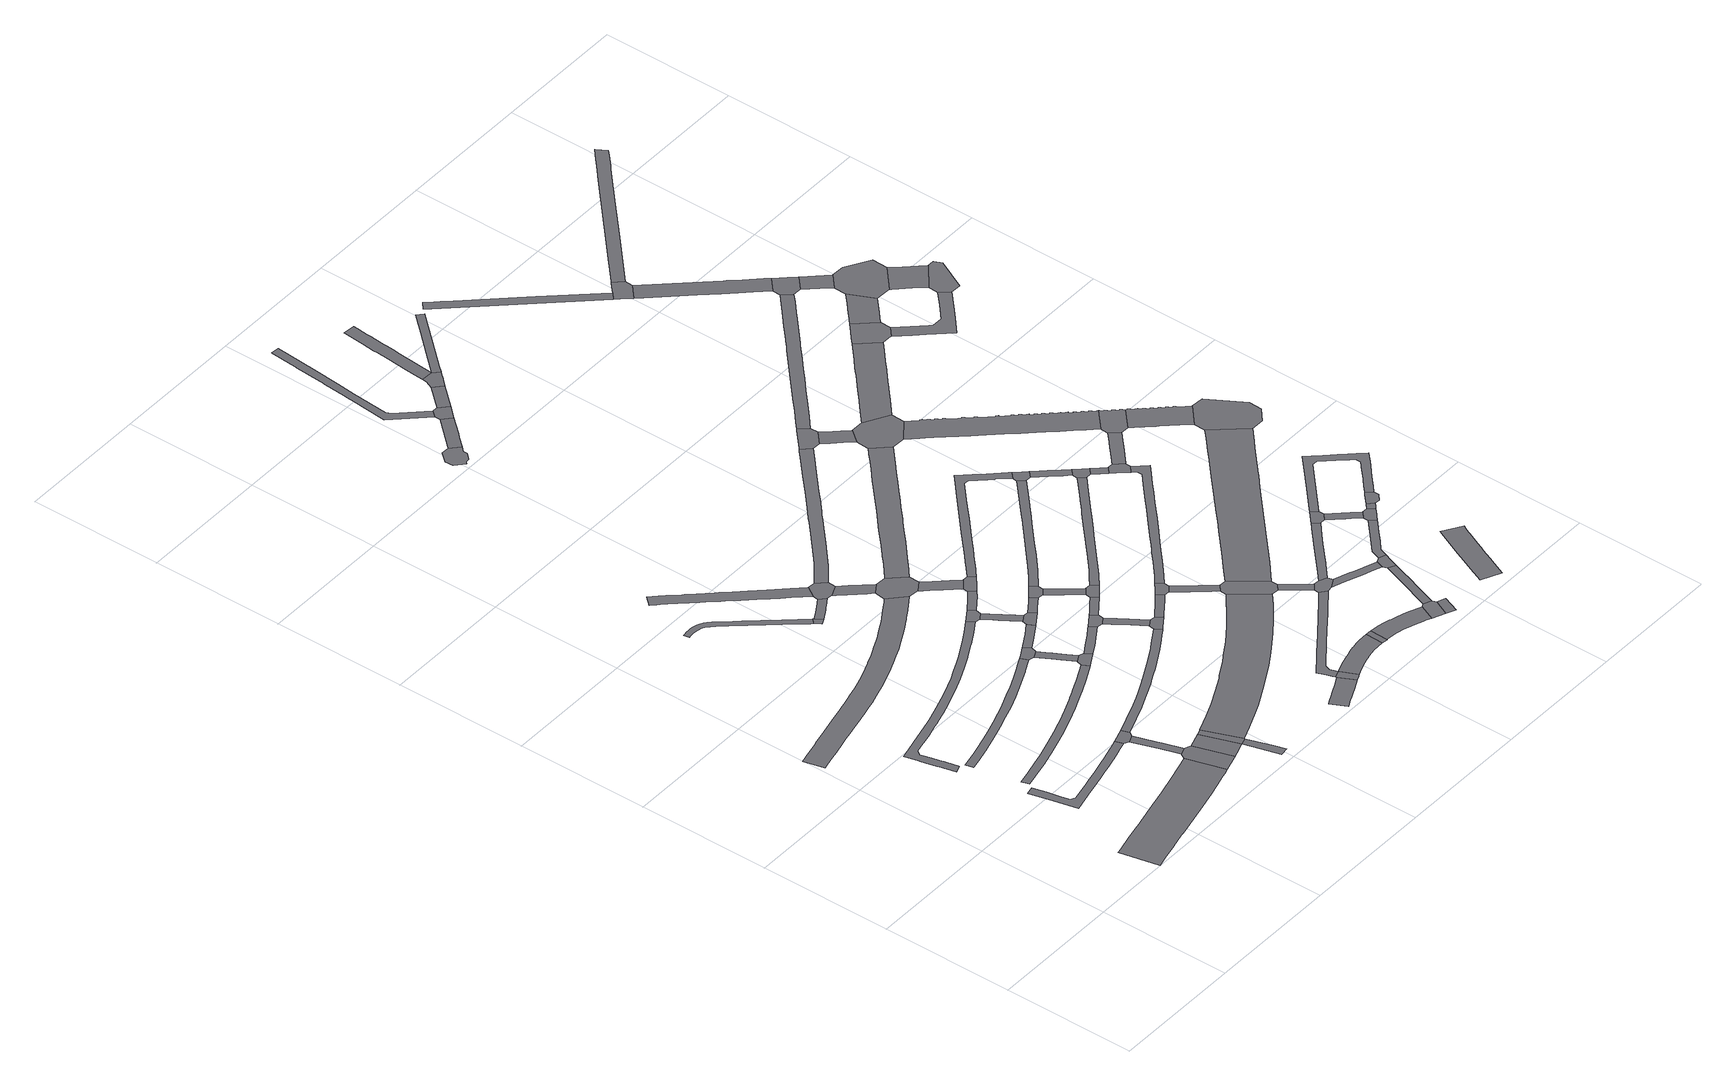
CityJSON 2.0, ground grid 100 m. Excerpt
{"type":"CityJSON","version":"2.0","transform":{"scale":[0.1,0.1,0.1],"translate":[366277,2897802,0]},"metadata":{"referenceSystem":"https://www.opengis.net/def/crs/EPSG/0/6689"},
"CityObjects":{
"road1":{"type":"Road","attributes":{"function":"3","RoadStructureAttribute.sectionType":"1"},"geometry":[{"type":"MultiSurface","lod":"1","boundaries":[[[0,1,2,3,4,5,6,7,8,9,10,11,12,13,14,15,16,17,18,19,20,21,22,23]]]}]},
"road2":{"type":"Road","attributes":{"function":"9020","RoadStructureAttribute.sectionType":"1"},"geometry":[{"type":"MultiSurface","lod":"1","boundaries":[[[24,25,26,27,28,29,30,31,32,33,34,35,36,37,38,39,40,41,42,43,44,45,46,47,48,49,50,51,52]]]}]},
"road3":{"type":"Road","attributes":{"function":"9020","RoadStructureAttribute.sectionType":"1"},"geometry":[{"type":"MultiSurface","lod":"1","boundaries":[[[53,54,55,56,57,58,59,60,61,62,63,64,65,66,67,68,69,70,71,72,73,74,75,76,77,78,79,80,81,82,83,84,85,86,87,88,89,90,91,92,93,94,95,96,97,98,99,100,101,102,103,104,105,106,107,108,109,110,111,112,113,114,115,116,117,118]]]}]},
"road4":{"type":"Road","attributes":{"function":"9020","RoadStructureAttribute.sectionType":"1"},"geometry":[{"type":"MultiSurface","lod":"1","boundaries":[[[119,120,121,122,123,124,125,126,127,128,129,130,131,132,133,134,135,136,137,138,139,140,141,142,143,144,145,146,147,148,149,150,151,152,153,154]]]}]},
"road5":{"type":"Road","attributes":{"function":"9020","RoadStructureAttribute.sectionType":"1"},"geometry":[{"type":"MultiSurface","lod":"1","boundaries":[[[155,156,157,158,159,160,161,162,163,164,165,166,167,168,169,170,171,172,173,174,175,176,177,178,179,180,181,182,183,184,185,186,187,188,189,190,191,192]]]}]},
"road6":{"type":"Road","attributes":{"function":"9020","RoadStructureAttribute.sectionType":"1"},"geometry":[{"type":"MultiSurface","lod":"1","boundaries":[[[193,194,195,196,197,198,199,200,201,202,203,204,205,206,207,208,209,210,211,212,213,214,215,216,217,218,219,220,221,222,223,224,225,226,227,228,229,230,231,232,233,234,235,236,237,238,239,240,241,242,243,244,245,246,247,248,249,250,251]]]}]},
"road7":{"type":"Road","attributes":{"function":"9020","RoadStructureAttribute.sectionType":"9"},"geometry":[{"type":"MultiSurface","lod":"1","boundaries":[[[252,253,254,255,39,38,256]]]}]},
"road8":{"type":"Road","attributes":{"function":"9020","RoadStructureAttribute.sectionType":"1"},"geometry":[{"type":"MultiSurface","lod":"1","boundaries":[[[257,258,259,260,261,262,263,264,252,256]]]}]},
"road9":{"type":"Road","attributes":{"function":"9020","RoadStructureAttribute.sectionType":"9"},"geometry":[{"type":"MultiSurface","lod":"1","boundaries":[[[265,260,259,266,0,23,267,268,269]]]}]},
"road10":{"type":"Road","attributes":{"function":"3","RoadStructureAttribute.sectionType":"1"},"geometry":[{"type":"MultiSurface","lod":"1","boundaries":[[[270,271,272,273,274,265,269]]]}]},
"road11":{"type":"Road","attributes":{"function":"9020","RoadStructureAttribute.sectionType":"1"},"geometry":[{"type":"MultiSurface","lod":"1","boundaries":[[[275,276,277,278,279,280,281,282,283,284,285,286,287,288,289,290,291,292,293,294,295,296,297,298,299,300,301,302,303,304,305,306,307,308,309,310,311,312,313,314,315,316,317,318,319]]]}]},
"road12":{"type":"Road","attributes":{"function":"9020","RoadStructureAttribute.sectionType":"9"},"geometry":[{"type":"MultiSurface","lod":"1","boundaries":[[[320,274,273,321,322,323]]]}]},
"road13":{"type":"Road","attributes":{"function":"9020","RoadStructureAttribute.sectionType":"1"},"geometry":[{"type":"MultiSurface","lod":"1","boundaries":[[[324,325,326,327,328,329,321,273]]]}]},
"road14":{"type":"Road","attributes":{"function":"9020","RoadStructureAttribute.sectionType":"9"},"geometry":[{"type":"MultiSurface","lod":"1","boundaries":[[[330,331,332,333,319,318]]]}]},
"road15":{"type":"Road","attributes":{"function":"9020","RoadStructureAttribute.sectionType":"1"},"geometry":[{"type":"MultiSurface","lod":"1","boundaries":[[[334,335,336,337,338,339,340,341,342,343,344,345,346,347,348,349,350,351,352,353,354,355,356,357,358,359,360,361,362,363,364,365,366]]]}]},
"road16":{"type":"Road","attributes":{"function":"9020","RoadStructureAttribute.sectionType":"1"},"geometry":[{"type":"MultiSurface","lod":"1","boundaries":[[[367,368,369,332,331,370,371,372,373]]]}]},
"road17":{"type":"Road","attributes":{"function":"9020","RoadStructureAttribute.sectionType":"9"},"geometry":[{"type":"MultiSurface","lod":"1","boundaries":[[[134,374,375,376,377,378,135]]]}]},
"road18":{"type":"Road","attributes":{"function":"9020","RoadStructureAttribute.sectionType":"1"},"geometry":[{"type":"MultiSurface","lod":"1","boundaries":[[[253,379,380,381,382,383,384,385,386,387,388,389,390,391,392,393,394,395,396,397,398,399,400,401,402,403,404,405,406,407,408,409,410,254]]]}]},
"road19":{"type":"Road","attributes":{"function":"9020","RoadStructureAttribute.sectionType":"1"},"geometry":[{"type":"MultiSurface","lod":"1","boundaries":[[[411,412,413,414,375,374,415,416,417,418,419,420]]]}]},
"road20":{"type":"Road","attributes":{"function":"9020","RoadStructureAttribute.sectionType":"9"},"geometry":[{"type":"MultiSurface","lod":"1","boundaries":[[[421,422,420,419,192,191,423,424]]]}]},
"road21":{"type":"Road","attributes":{"function":"9020","RoadStructureAttribute.sectionType":"9"},"geometry":[{"type":"MultiSurface","lod":"1","boundaries":[[[366,365,425,367,373,426,427,428,429]]]}]},
"road22":{"type":"Road","attributes":{"function":"9020","RoadStructureAttribute.sectionType":"1"},"geometry":[{"type":"MultiSurface","lod":"1","boundaries":[[[430,431,432,377,376,433,434,435,436]]]}]},
"road23":{"type":"Road","attributes":{"function":"9020","RoadStructureAttribute.sectionType":"1"},"geometry":[{"type":"MultiSurface","lod":"1","boundaries":[[[426,437,438,439,440,441,442,443,444,445,446,447,427]]]}]},
"road24":{"type":"Road","attributes":{"function":"9020","RoadStructureAttribute.sectionType":"9"},"geometry":[{"type":"MultiSurface","lod":"1","boundaries":[[[448,449,450,223,222,451]]]}]},
"road25":{"type":"Road","attributes":{"function":"9020","RoadStructureAttribute.sectionType":"1"},"geometry":[{"type":"MultiSurface","lod":"1","boundaries":[[[452,453,454,455,456,457,458,459,421,424]]]}]},
"road26":{"type":"Road","attributes":{"function":"9020","RoadStructureAttribute.sectionType":"1"},"geometry":[{"type":"MultiSurface","lod":"1","boundaries":[[[460,461,462,463,464,465,466,467,468,469,448,451]]]}]},
"road27":{"type":"Road","attributes":{"function":"9020","RoadStructureAttribute.sectionType":"9"},"geometry":[{"type":"MultiSurface","lod":"1","boundaries":[[[470,444,443,118,117,471,472,473,474]]]}]},
"road28":{"type":"Road","attributes":{"function":"9020","RoadStructureAttribute.sectionType":"9"},"geometry":[{"type":"MultiSurface","lod":"1","boundaries":[[[435,475,476,477,465,464,436]]]}]},
"road29":{"type":"Road","attributes":{"function":"9020","RoadStructureAttribute.sectionType":"1"},"geometry":[{"type":"MultiSurface","lod":"1","boundaries":[[[478,479,450,449,480,481,482]]]}]},
"road30":{"type":"Road","attributes":{"function":"3","RoadStructureAttribute.sectionType":"1"},"geometry":[{"type":"MultiSurface","lod":"1","boundaries":[[[483,484,485,486,487,488,489,490,491,492,493,494]]]}]},
"road31":{"type":"Road","attributes":{"function":"3","RoadStructureAttribute.sectionType":"1"},"geometry":[{"type":"MultiSurface","lod":"1","boundaries":[[[495,496,497,498,499,500,501,502,503,504,505,506,507,323,322,508,509,510,511,512,513,514,515,516,517,518,519,520]]]}]},
"road32":{"type":"Road","attributes":{"function":"9020","RoadStructureAttribute.sectionType":"1"},"geometry":[{"type":"MultiSurface","lod":"1","boundaries":[[[521,522,523,524,525,472,471,526,527,528,529,530,531]]]}]},
"road33":{"type":"Road","attributes":{"function":"9020","RoadStructureAttribute.sectionType":"9"},"geometry":[{"type":"MultiSurface","lod":"1","boundaries":[[[532,533,534,535,536,537,538,539,455,454]]]}]},
"road34":{"type":"Road","attributes":{"function":"9020","RoadStructureAttribute.sectionType":"1"},"geometry":[{"type":"MultiSurface","lod":"1","boundaries":[[[540,477,476,541,542,543]]]}]},
"road35":{"type":"Road","attributes":{"function":"9020","RoadStructureAttribute.sectionType":"9"},"geometry":[{"type":"MultiSurface","lod":"1","boundaries":[[[544,545,546,547,548,549,550,551,552,553,554]]]}]},
"road36":{"type":"Road","attributes":{"function":"9020","RoadStructureAttribute.sectionType":"9"},"geometry":[{"type":"MultiSurface","lod":"1","boundaries":[[[478,482,555,556,557,558,531,530]]]}]},
"road37":{"type":"Road","attributes":{"function":"9020","RoadStructureAttribute.sectionType":"1"},"geometry":[{"type":"MultiSurface","lod":"1","boundaries":[[[559,560,561,562,563,564,533,532,565,566,567]]]}]},
"road38":{"type":"Road","attributes":{"function":"9020","RoadStructureAttribute.sectionType":"9"},"geometry":[{"type":"MultiSurface","lod":"1","boundaries":[[[568,489,488,569,570,571,572]]]}]},
"road39":{"type":"Road","attributes":{"function":"9020","RoadStructureAttribute.sectionType":"9"},"geometry":[{"type":"MultiSurface","lod":"1","boundaries":[[[542,573,574,575,576,577,543]]]}]},
"road40":{"type":"Road","attributes":{"function":"9020","RoadStructureAttribute.sectionType":"9"},"geometry":[{"type":"MultiSurface","lod":"1","boundaries":[[[578,579,580,581,559,567,396,395]]]}]},
"road41":{"type":"Road","attributes":{"function":"9020","RoadStructureAttribute.sectionType":"1"},"geometry":[{"type":"MultiSurface","lod":"1","boundaries":[[[582,583,536,535,584,585]]]}]},
"road42":{"type":"Road","attributes":{"function":"9020","RoadStructureAttribute.sectionType":"1"},"geometry":[{"type":"MultiSurface","lod":"1","boundaries":[[[586,587,588,589,574,573,590,591]]]}]},
"road43":{"type":"Road","attributes":{"function":"9020","RoadStructureAttribute.sectionType":"1"},"geometry":[{"type":"MultiSurface","lod":"1","boundaries":[[[592,593,551,550,594,595,596]]]}]},
"road44":{"type":"Road","attributes":{"function":"9020","RoadStructureAttribute.sectionType":"9"},"geometry":[{"type":"MultiSurface","lod":"1","boundaries":[[[597,585,584,598,599,586,591]]]}]},
"road45":{"type":"Road","attributes":{"function":"3","RoadStructureAttribute.sectionType":"1"},"geometry":[{"type":"MultiSurface","lod":"1","boundaries":[[[571,570,600,601,602,603,604,605,606,607,608,609,610,611,612,613,614,615,616,617,618,619,620,621]]]}]},
"road46":{"type":"Road","attributes":{"function":"9020","RoadStructureAttribute.sectionType":"1"},"geometry":[{"type":"MultiSurface","lod":"1","boundaries":[[[622,580,579,623,624,625,626]]]}]},
"road47":{"type":"Road","attributes":{"function":"9020","RoadStructureAttribute.sectionType":"1"},"geometry":[{"type":"MultiSurface","lod":"1","boundaries":[[[428,627,628,629,630,631,632,633,634,635,636,637,638,639,640,641,642,643,644,645,646,647,648,649,650,651,652,653,654,655,656,657,429]]]}]},
"road48":{"type":"Road","attributes":{"function":"9020","RoadStructureAttribute.sectionType":"1"},"geometry":[{"type":"MultiSurface","lod":"1","boundaries":[[[658,659,660,661,662,663,664,665,666,667,668,669,572,571,670,671,672,673,674,675,676,677,678,679,680,681,682,683,684]]]}]},
"road49":{"type":"Road","attributes":{"function":"9020","RoadStructureAttribute.sectionType":"9"},"geometry":[{"type":"MultiSurface","lod":"1","boundaries":[[[592,596,685,686,687,688,689]]]}]},
"road50":{"type":"Road","attributes":{"function":"9020","RoadStructureAttribute.sectionType":"1"},"geometry":[{"type":"MultiSurface","lod":"1","boundaries":[[[688,690,691,692,693,694,695,696,697,698,699,700,701,702,703,704,705,706,707,708,709,710,711,689]]]}]},
"road51":{"type":"Road","attributes":{"function":"9020","RoadStructureAttribute.sectionType":"9"},"geometry":[{"type":"MultiSurface","lod":"1","boundaries":[[[625,712,713,714,715,716,626]]]}]},
"road52":{"type":"Road","attributes":{"function":"9020","RoadStructureAttribute.sectionType":"9"},"geometry":[{"type":"MultiSurface","lod":"1","boundaries":[[[609,717,718,719,610]]]}]},
"road53":{"type":"Road","attributes":{"function":"9020","RoadStructureAttribute.sectionType":"1"},"geometry":[{"type":"MultiSurface","lod":"1","boundaries":[[[473,720,721,722,723,724,725,726,727,728,729,730,731,732,733,734,735,736,737,738,739,740,741,742,743,744,745,746,747,748,749,750,751,752,753,474]]]}]},
"road54":{"type":"Road","attributes":{"function":"9020","RoadStructureAttribute.sectionType":"1"},"geometry":[{"type":"MultiSurface","lod":"1","boundaries":[[[754,755,756,757,713,712,758,759,760,761,762]]]}]},
"road55":{"type":"Road","attributes":{"function":"9020","RoadStructureAttribute.sectionType":"1"},"geometry":[{"type":"MultiSurface","lod":"1","boundaries":[[[763,764,686,685]]]}]},
"road56":{"type":"Road","attributes":{"function":"9020","RoadStructureAttribute.sectionType":"1"},"geometry":[{"type":"MultiSurface","lod":"1","boundaries":[[[765,766,767,768,769,770,771,772,773,774,775,576,575,776,777,778,779,780,781,782,783,784,785,786,787,788]]]}]},
"road57":{"type":"Road","attributes":{"function":"9020","RoadStructureAttribute.sectionType":"9"},"geometry":[{"type":"MultiSurface","lod":"1","boundaries":[[[519,789,790,791,792,762,761,520]]]}]},
"road58":{"type":"Road","attributes":{"function":"9020","RoadStructureAttribute.sectionType":"1"},"geometry":[{"type":"MultiSurface","lod":"1","boundaries":[[[557,793,794,795,796,797,798,799,800,801,802,803,804,805,806,807,808,809,810,811,812,813,814,815,816,817,818,819,820,821,822,823,824,825,826,827,828,829,830,831,558]]]}]},
"road59":{"type":"Road","attributes":{"function":"3","RoadStructureAttribute.sectionType":"1"},"geometry":[{"type":"MultiSurface","lod":"1","boundaries":[[[832,833,834,835,836,837,838,839,719,718,840,841,842,843,844,845,846,847,848,849,850,851]]]}]},
"road60":{"type":"Road","attributes":{"function":"9020","RoadStructureAttribute.sectionType":"9"},"geometry":[{"type":"MultiSurface","lod":"1","boundaries":[[[852,853,764,763,854,855,856,857,858]]]}]},
"road61":{"type":"Road","attributes":{"function":"9020","RoadStructureAttribute.sectionType":"1"},"geometry":[{"type":"MultiSurface","lod":"1","boundaries":[[[859,860,790,789]]]}]},
"road62":{"type":"Road","attributes":{"function":"9020","RoadStructureAttribute.sectionType":"1"},"geometry":[{"type":"MultiSurface","lod":"1","boundaries":[[[861,862,863,864,865,866,867,868,869,870,871,872,873,874,875,599,598,876,877,878,879,880,881,882,883,884,885,886,887]]]}]},
"road63":{"type":"Road","attributes":{"function":"9020","RoadStructureAttribute.sectionType":"1"},"geometry":[{"type":"MultiSurface","lod":"1","boundaries":[[[888,889,890,891,892,893,894,895,896,852,858,897,898,899,900,901,902,903,904,905]]]}]},
"road64":{"type":"Road","attributes":{"function":"9020","RoadStructureAttribute.sectionType":"9"},"geometry":[{"type":"MultiSurface","lod":"1","boundaries":[[[906,907,860,859,684,683,908,909]]]}]},
"road65":{"type":"Road","attributes":{"function":"9020","RoadStructureAttribute.sectionType":"9"},"geometry":[{"type":"MultiSurface","lod":"1","boundaries":[[[910,911,912,851,850,913]]]}]},
"road66":{"type":"Road","attributes":{"function":"3","RoadStructureAttribute.sectionType":"1"},"geometry":[{"type":"MultiSurface","lod":"1","boundaries":[[[914,915,910,913]]]}]},
"road67":{"type":"Road","attributes":{"function":"9020","RoadStructureAttribute.sectionType":"9"},"geometry":[{"type":"MultiSurface","lod":"1","boundaries":[[[916,917,918,919,920,921,922,643,642,923,924]]]}]},
"road68":{"type":"Road","attributes":{"function":"9020","RoadStructureAttribute.sectionType":"1"},"geometry":[{"type":"MultiSurface","lod":"1","boundaries":[[[857,925,926,927,928,929,930,931,932,933,934,935,858]]]}]},
"road69":{"type":"Road","attributes":{"function":"9020","RoadStructureAttribute.sectionType":"1"},"geometry":[{"type":"MultiSurface","lod":"1","boundaries":[[[908,936,937,938,939,940,941,942,943,944,945,946,909]]]}]},
"road70":{"type":"Road","attributes":{"function":"9020","RoadStructureAttribute.sectionType":"1"},"geometry":[{"type":"MultiSurface","lod":"1","boundaries":[[[947,948,949,950,951,952,953,954,955,956,957,958,959,960,715,714,961,962,963,964,965,966,967,968,969,970,971,972,973]]]}]},
"road71":{"type":"Road","attributes":{"function":"9020","RoadStructureAttribute.sectionType":"1"},"geometry":[{"type":"MultiSurface","lod":"1","boundaries":[[[974,975,976,977,978,979,912,911,980,981,982,983,984,985]]]}]},
"road72":{"type":"Road","attributes":{"function":"9020","RoadStructureAttribute.sectionType":"1"},"geometry":[{"type":"MultiSurface","lod":"1","boundaries":[[[923,986,987,988,989,990,991,992,924]]]}]},
"road73":{"type":"Road","attributes":{"function":"9020","RoadStructureAttribute.sectionType":"1"},"geometry":[{"type":"MultiSurface","lod":"1","boundaries":[[[993,994,995,996,997,998,907,906,999,1000,1001,1002,1003,1004,1005,1006,1007]]]}]},
"road74":{"type":"Road","attributes":{"function":"9020","RoadStructureAttribute.sectionType":"9"},"geometry":[{"type":"MultiSurface","lod":"1","boundaries":[[[1008,1009,1010,813,812,765,788]]]}]},
"road75":{"type":"Road","attributes":{"function":"9020","RoadStructureAttribute.sectionType":"9"},"geometry":[{"type":"MultiSurface","lod":"1","boundaries":[[[1011,1012,1013,941,940,974,985]]]}]},
"road76":{"type":"Road","attributes":{"function":"9020","RoadStructureAttribute.sectionType":"9"},"geometry":[{"type":"MultiSurface","lod":"1","boundaries":[[[1014,990,989,737,736,1015,1016,1017]]]}]},
"road77":{"type":"Road","attributes":{"function":"9020","RoadStructureAttribute.sectionType":"1"},"geometry":[{"type":"MultiSurface","lod":"1","boundaries":[[[1008,1018,1019,1020,1021,1022,1023,1024,1009]]]}]},
"road78":{"type":"Road","attributes":{"function":"9020","RoadStructureAttribute.sectionType":"9"},"geometry":[{"type":"MultiSurface","lod":"1","boundaries":[[[1025,1026,1027,1028,1029,1021,1020,1030,861,887]]]}]},
"road79":{"type":"Road","attributes":{"function":"9020","RoadStructureAttribute.sectionType":"1"},"geometry":[{"type":"MultiSurface","lod":"1","boundaries":[[[1031,1032,1026,1025,1033,1034]]]}]},
"road80":{"type":"Road","attributes":{"function":"3","RoadStructureAttribute.sectionType":"1"},"geometry":[{"type":"MultiSurface","lod":"1","boundaries":[[[1035,1036,1037,1038,1039,1040,1041,1042,1043,1044,1045,1046,1047,1048,1049,1050,1051,1052,1053,1054,792,791]]]}]},
"road81":{"type":"Road","attributes":{"function":"9020","RoadStructureAttribute.sectionType":"1"},"geometry":[{"type":"MultiSurface","lod":"1","boundaries":[[[1055,1056,1057,1013,1012,1058,1059,1060,1061,1062]]]}]},
"road82":{"type":"Road","attributes":{"function":"9020","RoadStructureAttribute.sectionType":"9"},"geometry":[{"type":"MultiSurface","lod":"1","boundaries":[[[1063,1064,973,972,1065,1066,1067,1068,1031,1034]]]}]},
"road83":{"type":"Road","attributes":{"function":"9020","RoadStructureAttribute.sectionType":"9"},"geometry":[{"type":"MultiSurface","lod":"1","boundaries":[[[1069,1070,1071,1072,1073,993,1007]]]}]},
"road84":{"type":"Road","attributes":{"function":"3","RoadStructureAttribute.sectionType":"1"},"geometry":[{"type":"MultiSurface","lod":"1","boundaries":[[[1074,1075,1076,1077,1078,1079,1080,1081,1082,1083,1084,1085,1086,1087,1088,1089,1090]]]}]},
"road85":{"type":"Road","attributes":{"function":"9020","RoadStructureAttribute.sectionType":"1"},"geometry":[{"type":"MultiSurface","lod":"1","boundaries":[[[1091,1092,1070,1069,1093,1094,1095]]]}]},
"road86":{"type":"Road","attributes":{"function":"9020","RoadStructureAttribute.sectionType":"1"},"geometry":[{"type":"MultiSurface","lod":"1","boundaries":[[[1096,1097,1098,1099,1100,1101,1102,1103,1104,1105,1106,1107,1108,1109,1110,1111,1112,1113,1114,1115,1116,1117,1118,1119,1120,1121,1122,1123,1124,1125,1126,1127,1128,1129,1130,1131,1132,1133,1134,1135,1136,1137,1138,1139,1140,1141,1142,1143,1144,1145,1146,1147,1148,1149,1150,1151,1152,1153,1154,1155,1156,1157,1158,1159,1160,1161,1162,1163,1164,1165,1166,1167,1168,1169,1170,1171,1172,1173,1174,1175,1016,1015,1176,1177,1178,1179,1180,1181,1182,1183,1184,1185,1186,1187,1188,1189,1190,1191]]]}]},
"road87":{"type":"Road","attributes":{"function":"9020","RoadStructureAttribute.sectionType":"1"},"geometry":[{"type":"MultiSurface","lod":"1","boundaries":[[[1192,1193,1194,1195,1196,1197,1198,1199,1200]]]}]},
"road88":{"type":"Road","attributes":{"function":"9020","RoadStructureAttribute.sectionType":"9"},"geometry":[{"type":"MultiSurface","lod":"1","boundaries":[[[1055,1062,1201,1202,1203,1204,1091,1095]]]}]},
"road89":{"type":"Road","attributes":{"function":"9020","RoadStructureAttribute.sectionType":"1"},"geometry":[{"type":"MultiSurface","lod":"1","boundaries":[[[1205,1206,1207,1208,1068,1067,1209,1210,1211,1212]]]}]},
"road90":{"type":"Road","attributes":{"function":"9020","RoadStructureAttribute.sectionType":"1"},"geometry":[{"type":"MultiSurface","lod":"1","boundaries":[[[1213,1214,1215,1216,1217,1218,1219,1220,1221,1222,1223,1224,1225,1226,1227,1228,1229,1230,1231,1014,1017]]]}]},
"road91":{"type":"Road","attributes":{"function":"9020","RoadStructureAttribute.sectionType":"1"},"geometry":[{"type":"MultiSurface","lod":"1","boundaries":[[[1232,1233,1234,1204,1203]]]}]},
"road92":{"type":"Road","attributes":{"function":"9020","RoadStructureAttribute.sectionType":"1"},"geometry":[{"type":"MultiSurface","lod":"1","boundaries":[[[1235,1236,1237,1238,1239,1240,1241,1242,1243,1244,1245,1246,1247,1248,917,916,1249,1250,1251,1252,1253,1254,1255,1256,1257,1258,1259,1260,1261,1262]]]}]},
"road93":{"type":"Road","attributes":{"function":"9020","RoadStructureAttribute.sectionType":"9"},"geometry":[{"type":"MultiSurface","lod":"1","boundaries":[[[1263,1264,1265,1234,1233,1266,1267]]]}]},
"road94":{"type":"Road","attributes":{"function":"9020","RoadStructureAttribute.sectionType":"1"},"geometry":[{"type":"MultiSurface","lod":"1","boundaries":[[[1072,1268,1269,1270,1271,1272,1273,1274,1275,1276,1277,1278,1279,1280,1264,1263,1281,1282,1283,1284,1285,1286,1287,1288,1289,1290,1291,1292,1293,1294,1295,1296,1297,1298,1073]]]}]},
"road95":{"type":"Road","attributes":{"function":"9020","RoadStructureAttribute.sectionType":"9"},"geometry":[{"type":"MultiSurface","lod":"1","boundaries":[[[1211,1299,1300,1301,1302,1303,1304,1305,1306,1307,1308,1309,1310,1311,1312,1313,1314,1191,1190,1315,1212]]]}]},
"road96":{"type":"Road","attributes":{"function":"9020","RoadStructureAttribute.sectionType":"9"},"geometry":[{"type":"MultiSurface","lod":"1","boundaries":[[[1316,1317,1318,1319,1320,1192,1200,1321,1322]]]}]},
"road97":{"type":"Road","attributes":{"function":"9020","RoadStructureAttribute.sectionType":"1"},"geometry":[{"type":"MultiSurface","lod":"1","boundaries":[[[1323,1324,1325,1326,1327,1328,1329,1330,1331,1332,1333,1334,1335,1336,1337,1338,1339,1340,1341,1342,1343,1344,1345,1346,1347,1348,1349,1350,1351,1352,1300,1299,1353,1354,1355,1356,1357,1358,1359]]]}]},
"road98":{"type":"Road","attributes":{"function":"9020","RoadStructureAttribute.sectionType":"9"},"geometry":[{"type":"MultiSurface","lod":"1","boundaries":[[[1221,1360,1361,1362,1363,1364,1365,1366,1222]]]}]},
"road99":{"type":"Road","attributes":{"function":"9020","RoadStructureAttribute.sectionType":"1"},"geometry":[{"type":"MultiSurface","lod":"1","boundaries":[[[1367,1368,1369,1370,1371,1372,1373,1374,1375,1376,1377,1378,1379,1316,1322]]]}]},
"road100":{"type":"Road","attributes":{"function":"9020","RoadStructureAttribute.sectionType":"9"},"geometry":[{"type":"MultiSurface","lod":"1","boundaries":[[[1380,1359,1358,1044,1043,1381,1382,1383]]]}]},
"road101":{"type":"Road","attributes":{"function":"9020","RoadStructureAttribute.sectionType":"1"},"geometry":[{"type":"MultiSurface","lod":"1","boundaries":[[[1384,1385,1386,1387,1364,1363,1388,1389,1390,1391,1392]]]}]},
"road102":{"type":"Road","attributes":{"function":"9020","RoadStructureAttribute.sectionType":"9"},"geometry":[{"type":"MultiSurface","lod":"1","boundaries":[[[1261,1393,1394,1395,1375,1374,1262]]]}]},
"road103":{"type":"Road","attributes":{"function":"9020","RoadStructureAttribute.sectionType":"1"},"geometry":[{"type":"MultiSurface","lod":"1","boundaries":[[[1396,1397,1398,1399,1400,1362,1361,1401,1402,1403,1404,1405,1406,1407,1408,1409]]]}]},
"road104":{"type":"Road","attributes":{"function":"9020","RoadStructureAttribute.sectionType":"1"},"geometry":[{"type":"MultiSurface","lod":"1","boundaries":[[[1410,1411,1394,1393,1412,1413]]]}]},
"road105":{"type":"Road","attributes":{"function":"9020","RoadStructureAttribute.sectionType":"1"},"geometry":[{"type":"MultiSurface","lod":"1","boundaries":[[[1414,1415,1416,1417,1418,1419,1420,1421,1422,1423,1318,1317,1424,1425,1426,1427,1428,1429,1430,1431]]]}]},
"road106":{"type":"Road","attributes":{"function":"9020","RoadStructureAttribute.sectionType":"9"},"geometry":[{"type":"MultiSurface","lod":"1","boundaries":[[[1432,1433,1434,1410,1413,1392,1391,1435]]]}]},
"road107":{"type":"Road","attributes":{"function":"9020","RoadStructureAttribute.sectionType":"1"},"geometry":[{"type":"MultiSurface","lod":"1","boundaries":[[[1436,1437,1438,1439,1440,1441,1442,1432,1435]]]}]},
"road108":{"type":"Road","attributes":{"function":"9020","RoadStructureAttribute.sectionType":"9"},"geometry":[{"type":"MultiSurface","lod":"1","boundaries":[[[1443,1444,1440,1439,1445,1409,1408,1446]]]}]}
},
"vertices":[
[1551,548,0],[1354,493,0],[1189,451,0],[1048,416,0],[883,378,0],[866,374,0],[821,363,0],[706,337,0],[573,305,0],[537,297,0],[604,5,0],[682,23,0],[773,44,0],[814,53,0],[818,54,0],[947,85,0],[951,86,0],[1108,123,0],[1243,154,0],[1371,186,0],[1475,214,0],[1562,238,0],[1589,246,0],[1634,259,0],
[648,1126,0],[690,947,0],[730,774,0],[825,796,0],[842,800,0],[878,808,0],[964,829,0],[1061,852,0],[1124,867,0],[1177,880,0],[1240,896,0],[1261,901,0],[1346,925,0],[1364,931,0],[1427,950,0],[1408,1009,0],[1346,989,0],[1341,987,0],[1225,954,0],[1203,948,0],[1090,919,0],[990,896,0],[939,884,0],[826,858,0],[804,853,0],[769,873,0],[755,934,0],[731,1040,0],[707,1140,0],
[1595,3050,0],[1549,3020,0],[1491,2983,0],[1427,2944,0],[1363,2907,0],[1344,2896,0],[1302,2874,0],[1296,2870,0],[1255,2849,0],[1192,2819,0],[1149,2798,0],[1118,2784,0],[1047,2754,0],[1044,2752,0],[988,2730,0],[941,2712,0],[880,2692,0],[845,2680,0],[793,2664,0],[716,2642,0],[676,2631,0],[628,2619,0],[599,2613,0],[566,2605,0],[443,2576,0],[328,2549,0],[305,2544,0],[202,2519,0],[182,2515,0],[93,2494,0],[5,2473,0],[41,2318,0],[126,2338,0],[205,2356,0],[290,2376,0],[354,2392,0],[412,2404,0],[448,2413,0],[493,2423,0],[535,2433,0],[571,2441,0],[597,2447,0],[632,2455,0],[679,2466,0],[746,2484,0],[817,2504,0],[843,2512,0],[884,2525,0],[927,2539,0],[956,2549,0],[1019,2572,0],[1093,2601,0],[1149,2625,0],[1209,2650,0],[1278,2683,0],[1345,2717,0],[1409,2750,0],[1478,2789,0],[1509,2807,0],[1545,2830,0],[1592,2860,0],[1594,2861,0],[1625,2881,0],[1693,2926,0],[1739,2958,0],[1623,3070,0],
[732,1585,0],[740,1587,0],[834,1611,0],[843,1613,0],[952,1644,0],[1055,1676,0],[1065,1679,0],[1161,1712,0],[1269,1751,0],[1368,1791,0],[1492,1845,0],[1566,1880,0],[1581,1887,0],[1604,1898,0],[1610,1901,0],[1714,1955,0],[1687,2008,0],[1635,1981,0],[1582,1954,0],[1541,1934,0],[1447,1890,0],[1426,1881,0],[1342,1846,0],[1251,1809,0],[1158,1775,0],[1075,1746,0],[1037,1733,0],[978,1714,0],[911,1694,0],[846,1676,0],[834,1673,0],[787,1660,0],[772,1656,0],[740,1648,0],[623,1623,0],[637,1563,0],
[1824,1626,0],[1734,1581,0],[1689,1560,0],[1637,1535,0],[1631,1532,0],[1577,1508,0],[1555,1498,0],[1520,1483,0],[1453,1455,0],[1348,1414,0],[1295,1395,0],[1238,1375,0],[1202,1363,0],[1113,1335,0],[1011,1305,0],[954,1290,0],[918,1280,0],[830,1259,0],[814,1255,0],[715,1232,0],[728,1175,0],[821,1195,0],[829,1197,0],[944,1225,0],[969,1232,0],[1058,1255,0],[1164,1287,0],[1275,1324,0],[1315,1338,0],[1383,1363,0],[1511,1413,0],[1576,1442,0],[1598,1451,0],[1648,1473,0],[1666,1481,0],[1789,1540,0],[1912,1604,0],[1884,1657,0],
[587,1650,0],[569,1733,0],[564,1753,0],[560,1771,0],[554,1794,0],[544,1837,0],[531,1892,0],[525,1917,0],[545,1950,0],[546,1951,0],[592,1962,0],[601,1964,0],[656,1977,0],[716,1992,0],[793,2012,0],[815,2018,0],[838,2025,0],[873,2034,0],[946,2057,0],[993,2073,0],[1095,2108,0],[1175,2138,0],[1286,2184,0],[1390,2231,0],[1487,2279,0],[1494,2282,0],[1586,2333,0],[1608,2345,0],[1711,2406,0],[1802,2463,0],[1765,2511,0],[1676,2454,0],[1589,2402,0],[1587,2401,0],[1486,2345,0],[1460,2332,0],[1404,2304,0],[1318,2263,0],[1256,2234,0],[1186,2205,0],[1183,2204,0],[1098,2172,0],[1010,2141,0],[924,2113,0],[839,2088,0],[822,2083,0],[713,2054,0],[660,2040,0],[592,2023,0],[471,1994,0],[447,1989,0],[460,1929,0],[469,1892,0],[473,1875,0],[482,1838,0],[501,1757,0],[503,1751,0],[533,1621,0],[588,1643,0],
[1519,954,0],[1539,988,0],[1518,1045,0],[1492,1035,0],[1462,932,0],
[1527,738,0],[1567,619,0],[1575,593,0],[1631,611,0],[1584,757,0],[1583,759,0],[1578,774,0],[1569,803,0],
[1676,588,0],[1566,576,0],[1659,266,0],[1729,289,0],[1769,301,0],
[1792,309,0],[1801,312,0],[1894,344,0],[1896,345,0],[1796,630,0],
[1128,3365,0],[1115,3380,0],[1046,3459,0],[959,3560,0],[878,3655,0],[855,3681,0],[839,3700,0],[801,3743,0],[777,3771,0],[750,3802,0],[727,3824,0],[710,3838,0],[690,3851,0],[668,3861,0],[646,3867,0],[627,3870,0],[614,3870,0],[590,3870,0],[576,3869,0],[563,3869,0],[549,3867,0],[532,3863,0],[536,3820,0],[548,3823,0],[562,3825,0],[584,3825,0],[613,3824,0],[625,3823,0],[635,3822,0],[654,3818,0],[666,3814,0],[678,3807,0],[690,3797,0],[705,3784,0],[730,3757,0],[785,3692,0],[854,3612,0],[866,3598,0],[941,3512,0],[1010,3431,0],[1089,3340,0],[1131,3290,0],[1140,3280,0],[1142,3278,0],[1176,3308,0],
[1831,642,0],[1949,362,0],[1948,365,0],[1837,645,0],
[1897,343,0],[1932,214,0],[1972,75,0],[2036,86,0],[2008,173,0],[1994,217,0],
[1175,3228,0],[1218,3252,0],[1182,3301,0],[1180,3303,0],
[1329,3611,0],[1225,3722,0],[1142,3812,0],[1074,3884,0],[1072,3885,0],[1035,3926,0],[1013,3949,0],[992,3972,0],[914,4055,0],[860,4113,0],[848,4125,0],[777,4201,0],[745,4235,0],[691,4293,0],[634,4226,0],[666,4193,0],[682,4175,0],[716,4140,0],[760,4093,0],[811,4038,0],[858,3988,0],[858,3987,0],[912,3930,0],[951,3887,0],[970,3866,0],[1039,3792,0],[1108,3716,0],[1169,3651,0],[1212,3604,0],[1262,3551,0],[1312,3496,0],[1358,3448,0],[1407,3528,0],
[1352,3405,0],[1289,3364,0],[1239,3334,0],[1300,3300,0],[1321,3314,0],[1335,3323,0],[1398,3363,0],
[1754,1946,0],[1808,1972,0],[1818,2012,0],[1783,2062,0],[1714,2022,0],
[1571,1000,0],[1658,1030,0],[1672,1036,0],[1763,1072,0],[1899,1132,0],[2010,1185,0],[2031,1195,0],[2048,1204,0],[2097,1229,0],[2144,1253,0],[2260,1318,0],[2296,1339,0],[2370,1383,0],[2435,1425,0],[2466,1445,0],[2479,1454,0],[2492,1463,0],[2459,1512,0],[2433,1495,0],[2406,1477,0],[2380,1460,0],[2333,1431,0],[2294,1407,0],[2270,1392,0],[2149,1323,0],[2022,1257,0],[1963,1228,0],[1893,1194,0],[1841,1171,0],[1774,1142,0],[1630,1085,0],[1572,1064,0],
[1907,1798,0],[1877,1850,0],[1862,1876,0],[1854,1891,0],[1793,1877,0],[1797,1869,0],[1843,1789,0],[1879,1725,0],[1895,1697,0],[1947,1726,0],
[1986,1715,0],[1947,1725,0],[1936,1617,0],[2016,1663,0],
[1359,3446,0],[1439,3360,0],[1526,3399,0],[1531,3458,0],[1466,3523,0],
[1982,2183,0],[1902,2132,0],[1801,2072,0],[1886,2052,0],[2010,2129,0],[2014,2131,0],[1987,2186,0],
[1459,3337,0],[1465,3331,0],[1508,3284,0],[1551,3237,0],[1584,3201,0],[1596,3188,0],[1631,3152,0],[1707,3202,0],[1647,3268,0],[1598,3321,0],[1586,3334,0],
[1890,2490,0],[1898,2529,0],[1861,2576,0],[1841,2455,0],
[2020,1666,0],[2087,1704,0],[2251,1811,0],[2219,1860,0],[2198,1847,0],[2142,1810,0],[2056,1757,0],[1991,1717,0],
[1867,2417,0],[1908,2354,0],[1919,2337,0],[1951,2290,0],[1995,2225,0],[2046,2257,0],[2016,2303,0],[1968,2374,0],[1953,2396,0],[1922,2443,0],
[1734,3200,0],[1817,2949,0],[1893,2999,0],[1897,3080,0],[1788,3197,0],
[2015,2132,0],[2122,2204,0],[2084,2251,0],
[2013,2690,0],[1954,2644,0],[1959,2572,0],[2007,2609,0],[2055,2647,0],
[2620,33,0],[2676,63,0],[2709,79,0],[2735,91,0],[2789,117,0],[2865,154,0],[2806,276,0],[2746,244,0],[2667,205,0],[2633,188,0],[2584,164,0],[2561,152,0],
[2973,1316,0],[2876,1236,0],[2775,1159,0],[2641,1063,0],[2574,1020,0],[2519,984,0],[2475,957,0],[2456,945,0],[2345,881,0],[2327,870,0],[2208,808,0],[2092,751,0],[1975,699,0],[2056,408,0],[2172,458,0],[2267,502,0],[2443,592,0],[2623,694,0],[2738,768,0],[2777,792,0],[2813,817,0],[2903,880,0],[3003,955,0],[3125,1051,0],[3210,1123,0],[3021,1356,0],
[2030,2848,0],[1993,2889,0],[1964,2921,0],[1954,2932,0],[1929,2959,0],[1841,2922,0],[1862,2899,0],[1869,2890,0],[1929,2825,0],[2016,2730,0],[2086,2786,0],
[2292,1804,0],[2343,1839,0],[2346,1871,0],[2347,1877,0],[2313,1925,0],[2255,1884,0],[2237,1872,0],[2232,1869,0],
[2173,2315,0],[2160,2232,0],[2245,2293,0],[2209,2341,0],
[1027,6037,0],[1043,6055,0],[1073,6055,0],[1113,6101,0],[1113,6131,0],[1128,6148,0],[1145,6168,0],[1077,6228,0],[1017,6229,0],[958,6158,0],[960,6097,0],
[2106,2688,0],[2158,2732,0],[2167,2740,0],[2129,2784,0],
[2515,1585,0],[2494,1615,0],[2475,1643,0],[2437,1699,0],[2423,1720,0],[2393,1764,0],[2328,1751,0],[2398,1649,0],[2464,1551,0],
[2805,279,0],[2887,164,0],[2917,178,0],[2860,302,0],[2803,285,0],
[2286,2287,0],[2333,2324,0],[2337,2365,0],[2298,2410,0],[2266,2385,0],
[2508,1473,0],[2596,1534,0],[2556,1578,0],[2515,1584,0],
[2402,1991,0],[2335,1941,0],[2493,1984,0],[2456,2031,0],
[2507,2108,0],[2483,2138,0],[2418,2220,0],[2416,2222,0],[2374,2179,0],[2461,2071,0],
[1276,6449,0],[1092,6245,0],[1211,6241,0],[1233,6265,0],[1343,6389,0],
[2461,2070,0],[2586,2058,0],[2548,2105,0],
[2941,189,0],[2982,206,0],[3030,224,0],[3057,233,0],[3079,238,0],[3104,245,0],[3131,248,0],[3178,255,0],[3209,257,0],[3260,260,0],[3263,392,0],[3239,393,0],[3187,391,0],[3174,389,0],[3151,386,0],[3108,379,0],[3105,379,0],[3064,371,0],[3033,363,0],[2993,351,0],[2926,329,0],[2863,304,0],
[2690,1678,0],[2693,1606,0],[2708,1617,0],[2774,1668,0],[2736,1715,0],
[1595,3508,0],[1600,3513,0],[1659,3560,0],[1763,3653,0],[1832,3716,0],[1941,3817,0],[2003,3875,0],[2040,3910,0],[2066,3933,0],[2122,3985,0],[2134,3995,0],[2217,4074,0],[2302,4152,0],[2386,4231,0],[2453,4294,0],[2534,4369,0],[2472,4435,0],[2460,4424,0],[2387,4355,0],[2275,4250,0],[2157,4140,0],[2072,4062,0],[2039,4031,0],[1964,3961,0],[1931,3930,0],[1873,3876,0],[1815,3823,0],[1721,3735,0],[1626,3649,0],[1601,3628,0],[1539,3579,0],
[3330,838,0],[3078,649,0],[3076,647,0],[2985,579,0],[2933,541,0],[2864,489,0],[2857,483,0],[2791,435,0],[2755,408,0],[2782,342,0],[2797,303,0],[2799,297,0],[2859,305,0],[2837,363,0],[2848,403,0],[2927,461,0],[2969,493,0],[3000,516,0],[3062,563,0],[3111,599,0],[3139,620,0],[3205,669,0],[3271,718,0],[3356,781,0],[3408,821,0],[3458,859,0],[3407,895,0],
[1422,6478,0],[1355,6538,0],[1348,6538,0],[1315,6537,0],[1276,6492,0],
[1204,6656,0],[1128,6738,0],[1114,6776,0],[1137,7050,0],[1150,7193,0],[1168,7406,0],[1178,7524,0],[1195,7718,0],[1135,7724,0],[1120,7551,0],[1117,7514,0],[1116,7502,0],[1109,7411,0],[1101,7326,0],[1097,7269,0],[1096,7257,0],[1090,7194,0],[1081,7092,0],[1078,7055,0],[1072,6979,0],[1067,6923,0],[1051,6733,0],
[2813,1663,0],[2861,1701,0],[2864,1741,0],[2826,1788,0],[2783,1753,0],
[3304,254,0],[3305,257,0],[3308,391,0],
[1938,3115,0],[1955,3130,0],[2045,3211,0],[2155,3313,0],[2247,3398,0],[2308,3455,0],[2326,3471,0],[2397,3537,0],[2418,3557,0],[2496,3629,0],[2514,3646,0],[2601,3726,0],[2674,3795,0],[2711,3829,0],[2751,3866,0],[2772,3886,0],[2866,3972,0],[2756,4090,0],[2686,4026,0],[2681,4021,0],[2601,3946,0],[2518,3870,0],[2517,3869,0],[2441,3798,0],[2366,3729,0],[2290,3657,0],[2218,3592,0],[2216,3589,0],[2146,3524,0],[2061,3445,0],[2000,3388,0],[1929,3322,0],[1923,3316,0],[1848,3247,0],
[3045,1476,0],[2982,1552,0],[2924,1623,0],[2885,1671,0],[2838,1633,0],[2900,1557,0],[2989,1450,0],[3026,1406,0],[3070,1445,0],
[1562,6635,0],[1496,6695,0],
[3091,3130,0],[2955,3003,0],[2928,2979,0],[2900,2952,0],[2822,2879,0],[2784,2843,0],[2776,2836,0],[2681,2749,0],[2584,2659,0],[2456,2542,0],[2372,2470,0],[2458,2464,0],[2575,2569,0],[2666,2655,0],[2816,2792,0],[2860,2831,0],[2889,2859,0],[2909,2878,0],[2941,2908,0],[2974,2939,0],[2997,2961,0],[3030,2991,0],[3053,3013,0],[3131,3085,0],
[3260,1118,0],[3304,1158,0],[3308,1208,0],[3120,1442,0],
[2201,2770,0],[2221,2788,0],[2252,2816,0],[2294,2855,0],[2327,2885,0],[2373,2928,0],[2391,2944,0],[2500,3047,0],[2503,3050,0],[2599,3139,0],[2688,3223,0],[2735,3267,0],[2772,3301,0],[2801,3327,0],[2858,3380,0],[2897,3378,0],[2982,3287,0],[3015,3252,0],[3020,3247,0],[3093,3168,0],[3137,3208,0],[3122,3224,0],[3092,3257,0],[3025,3328,0],[2967,3391,0],[2964,3395,0],[2881,3483,0],[2795,3403,0],[2760,3371,0],[2635,3255,0],[2607,3229,0],[2522,3150,0],[2459,3091,0],[2409,3045,0],[2284,2928,0],[2239,2886,0],[2199,2849,0],[2186,2837,0],[2166,2818,0],
[3617,316,0],[3572,332,0],[3523,348,0],[3477,361,0],[3472,363,0],[3418,378,0],[3364,385,0],[3321,391,0],[3355,251,0],[3387,248,0],[3405,245,0],[3430,240,0],[3442,237,0],[3458,232,0],[3488,223,0],[3539,205,0],[3596,185,0],[3617,176,0],[3652,161,0],[3706,282,0],
[1523,6789,0],[1520,6752,0],[1605,6683,0],[1622,6702,0],[1637,6719,0],[1658,6742,0],[1613,6782,0],
[3411,935,0],[3457,972,0],
[3355,2840,0],[3279,2770,0],[3228,2722,0],[3190,2687,0],[3117,2620,0],[3091,2596,0],[2979,2493,0],[2901,2420,0],[2873,2393,0],[2768,2297,0],[2762,2291,0],[2666,2204,0],[2659,2198,0],[2624,2169,0],[2610,2158,0],[2663,2123,0],[2672,2131,0],[2757,2207,0],[2849,2292,0],[2966,2399,0],[2968,2401,0],[3013,2443,0],[3077,2502,0],[3177,2594,0],[3268,2679,0],[3297,2705,0],[3395,2796,0],
[1579,7449,0],[1579,7447,0],[1568,7315,0],[1559,7216,0],[1557,7189,0],[1549,7093,0],[1549,7091,0],[1536,6933,0],[1529,6858,0],[1637,7066,0],[1642,7119,0],[1648,7188,0],[1649,7208,0],[1659,7322,0],[1662,7355,0],[1670,7441,0],[1672,7469,0],[1582,7477,0],
[3559,944,0],[3498,970,0],[3498,865,0],[3567,904,0],
[3804,236,0],[3792,270,0],[3732,292,0],[3748,119,0],
[3817,87,0],[3867,211,0],
[2685,4510,0],[2624,4575,0],[2616,4568,0],[2611,4563,0],[2586,4540,0],[2509,4469,0],[2481,4444,0],[2596,4367,0],[2683,4448,0],
[1696,6785,0],[1794,6895,0],[2053,7184,0],[2055,7187,0],[2011,7227,0],[1986,7199,0],[1973,7185,0],[1892,7094,0],[1750,6935,0],[1652,6825,0],[1638,6810,0],
[3592,832,0],[3723,784,0],[3806,754,0],[3847,739,0],[3864,733,0],[3884,789,0],[3867,795,0],[3813,815,0],[3743,840,0],[3714,851,0],[3691,859,0],
[3641,2573,0],[3639,2531,0],[3570,2468,0],[3476,2381,0],[3378,2290,0],[3277,2197,0],[3159,2088,0],[3143,2073,0],[3082,2016,0],[3057,1994,0],[2988,1930,0],[2915,1864,0],[2883,1836,0],[2860,1816,0],[2922,1792,0],[2999,1859,0],[3003,1863,0],[3140,1989,0],[3254,2094,0],[3349,2181,0],[3469,2293,0],[3539,2357,0],[3612,2425,0],[3685,2493,0],[3745,2548,0],[3659,2641,0],[3615,2601,0],
[3879,700,0],[3844,603,0],[3837,584,0],[3800,479,0],[3758,361,0],[3748,334,0],[3807,312,0],[3821,353,0],[3849,432,0],[3879,513,0],[3908,598,0],[3934,671,0],
[2642,4315,0],[2702,4252,0],[2746,4204,0],[2759,4189,0],[2834,4285,0],[2786,4336,0],[2716,4413,0],
[3926,1366,0],[3898,1340,0],[3889,1332,0],[3748,1201,0],[3669,1127,0],[3566,1031,0],[3656,1035,0],[3663,1041,0],[3671,1048,0],[3709,1084,0],[3735,1108,0],[3788,1157,0],[3809,1177,0],[3878,1240,0],[3967,1321,0],
[3170,3084,0],[3214,3125,0],[3149,3195,0],
[3958,739,0],[3976,787,0],[3920,807,0],
[2934,4282,0],[2967,3968,0],[3113,4078,0],[3116,4178,0],
[3251,2997,0],[3316,2926,0],[3357,2883,0],[3400,2921,0],[3356,2970,0],[3294,3037,0],[3224,3114,0],
[3435,2796,0],[3478,2836,0],[3465,2850,0],[3444,2872,0],[3411,2909,0],[3356,2873,0],
[3559,2748,0],[3524,2786,0],[3477,2749,0],[3515,2708,0],
[3451,1336,0],[3640,1510,0],[3868,1721,0],[4009,1852,0],[4096,1932,0],[4108,1943,0],[4302,2124,0],[4349,2167,0],[4449,2257,0],[4246,2490,0],[4186,2434,0],[4092,2346,0],[4050,2306,0],[3901,2166,0],[3773,2046,0],[3636,1917,0],[3571,1857,0],[3500,1790,0],[3338,1641,0],[3200,1516,0],
[4176,1093,0],[4041,968,0],[3947,881,0],[3999,849,0],[4061,905,0],[4125,964,0],[4191,1025,0],[4217,1049,0],
[3549,2671,0],[3611,2604,0],[3659,2649,0],[3660,2680,0],[3662,2682,0],[3601,2747,0],
[4007,1320,0],[4051,1361,0],[4051,1376,0],[4053,1401,0],[4011,1445,0],
[4357,614,0],[4333,561,0],[4274,432,0],[4257,394,0],[4201,268,0],[4150,153,0],[4296,86,0],[4324,151,0],[4362,236,0],[4400,321,0],[4404,329,0],[4443,416,0],[4479,497,0],[4480,500,0],[4495,534,0],[4517,572,0],[4379,658,0],
[4223,1174,0],[4170,1232,0],[4101,1218,0],[4126,1191,0],[4178,1133,0],
[3966,3162,0],[3961,3158,0],[3940,3181,0],[3944,3185,0],[3932,3199,0],[3927,3194,0],[3906,3218,0],[3911,3222,0],[3898,3235,0],[3894,3231,0],[3872,3255,0],[3876,3259,0],[3864,3272,0],[3860,3268,0],[3838,3291,0],[3843,3296,0],[3830,3309,0],[3825,3305,0],[3804,3328,0],[3809,3332,0],[3797,3345,0],[3792,3342,0],[3789,3345,0],[3768,3368,0],[3773,3372,0],[3761,3385,0],[3756,3381,0],[3735,3404,0],[3739,3409,0],[3726,3423,0],[3722,3419,0],[3700,3442,0],[3705,3446,0],[3692,3460,0],[3687,3456,0],[3666,3478,0],[3671,3483,0],[3659,3496,0],[3654,3492,0],[3633,3514,0],[3638,3519,0],[3625,3533,0],[3620,3529,0],[3599,3552,0],[3604,3557,0],[3592,3570,0],[3587,3565,0],[3531,3625,0],[3536,3630,0],[3524,3643,0],[3518,3638,0],[3484,3675,0],[3452,3711,0],[3437,3727,0],[3442,3732,0],[3428,3746,0],[3423,3741,0],[3382,3787,0],[3387,3791,0],[3374,3805,0],[3370,3801,0],[3353,3819,0],[3316,3860,0],[3314,3862,0],[3297,3880,0],[3301,3884,0],[3289,3896,0],[3286,3893,0],[3263,3916,0],[3268,3920,0],[3255,3934,0],[3251,3930,0],[3230,3953,0],[3234,3956,0],[3222,3970,0],[3218,3966,0],[3196,3990,0],[3200,3994,0],[3188,4007,0],[3184,4003,0],[3040,3888,0],[3065,3862,0],[3102,3823,0],[3209,3704,0],[3211,3704,0],[3265,3645,0],[3333,3571,0],[3411,3486,0],[3484,3408,0],[3552,3333,0],[3637,3242,0],[3655,3222,0],[3715,3157,0],[3772,3095,0],[3836,3025,0],[3974,3152,0],
[2973,6362,0],[2636,6728,0],[2233,7164,0],[2216,7182,0],[2188,7214,0],[2137,7269,0],[2087,7223,0],[2123,7183,0],[2923,6316,0],
[4243,1074,0],[4256,1085,0],[4302,1128,0],[4262,1172,0],
[3770,2904,0],[3766,2901,0],[3731,2869,0],[3682,2823,0],[3761,2775,0],[3861,2867,0],[3895,2899,0],[3833,2965,0],
[3228,4280,0],[3257,4306,0],[3281,4329,0],[3317,4362,0],[3364,4406,0],[3482,4513,0],[3489,4519,0],[3593,4615,0],[3658,4675,0],[3523,4824,0],[3490,4794,0],[3401,4712,0],[3345,4661,0],[3322,4639,0],[3288,4608,0],[3213,4539,0],[3147,4478,0],[3128,4461,0],[3018,4360,0],
[4318,1142,0],[4344,1165,0],[4302,1209,0],
[3591,5466,0],[3497,5378,0],[3394,5284,0],[3319,5215,0],[3289,5187,0],[3256,5156,0],[3243,5144,0],[3213,5117,0],[3122,5033,0],[3029,4949,0],[2944,4870,0],[2851,4785,0],[2759,4699,0],[2676,4623,0],[2770,4588,0],[2863,4672,0],[2967,4768,0],[3054,4848,0],[3126,4914,0],[3203,4984,0],[3304,5077,0],[3318,5089,0],[3413,5178,0],[3500,5257,0],[3550,5303,0],[3628,5375,0],[3685,5429,0],[3625,5497,0],
[4428,1244,0],[4387,1288,0],[4370,1272,0],[4383,1163,0],[4426,1203,0],
[4253,1587,0],[4401,1724,0],[4441,1722,0],[4524,1632,0],[4578,1575,0],[4587,1565,0],[4613,1536,0],[4612,1496,0],[4586,1471,0],[4576,1462,0],[4487,1379,0],[4432,1329,0],[4415,1314,0],[4472,1285,0],[4515,1324,0],[4575,1379,0],[4585,1388,0],[4654,1451,0],[4672,1468,0],[4717,1511,0],[4678,1554,0],[4663,1570,0],[4588,1650,0],[4583,1656,0],[4579,1660,0],[4485,1762,0],[4465,1783,0],[4424,1828,0],[4346,1757,0],[4188,1609,0],[4034,1467,0],
[3954,2897,0],[4088,3020,0],[4076,3034,0],[4080,3038,0],[4067,3052,0],[4062,3048,0],[4042,3069,0],[4047,3073,0],[4034,3088,0],[4029,3084,0],[4008,3107,0],[4012,3111,0],[3999,3125,0],[3995,3121,0],[3974,3144,0],[3979,3148,0],[3835,3013,0],
[3109,6306,0],[3111,6368,0],[3050,6433,0],[3017,6402,0],[2976,6364,0],[2987,6247,0],[3013,6218,0],
[4328,2764,0],[4313,2780,0],[4316,2783,0],[4305,2796,0],[4301,2792,0],[4279,2816,0],[4283,2820,0],[4271,2832,0],[4267,2828,0],[4246,2852,0],[4248,2854,0],[4240,2863,0],[4236,2867,0],[4232,2864,0],[4211,2887,0],[4215,2890,0],[4203,2904,0],[4198,2900,0],[4177,2923,0],[4181,2927,0],[4169,2941,0],[4165,2937,0],[4144,2960,0],[4148,2964,0],[4135,2977,0],[4131,2973,0],[4110,2996,0],[4115,3000,0],[4101,3015,0],[4096,3011,0],[3983,2866,0],[4028,2815,0],[4079,2761,0],[4093,2747,0],[4185,2648,0],[4248,2579,0],[4384,2704,0],
[3736,4673,0],[3739,4670,0],[3804,4730,0],[3807,4813,0],[3672,4961,0],[3647,4937,0],[3572,4869,0],
[3050,6178,0],[3057,6171,0],[3332,5873,0],[3345,5859,0],[3397,5803,0],[3472,5721,0],[3540,5649,0],[3626,5556,0],[3721,5644,0],[3690,5677,0],[3595,5780,0],[3524,5857,0],[3511,5871,0],
[4482,2699,0],[4546,2253,0],[4636,2334,0],[4641,2434,0],
[3825,5101,0],[3751,5033,0],[3737,5020,0],[3702,4988,0],[3837,4841,0],[3886,4886,0],[3905,4903,0],[3985,4978,0],[3893,5165,0],
[3747,5426,0],[3842,5514,0],[3793,5567,0],
[4182,4622,0],[4075,4523,0],[3994,4525,0],[3975,4545,0],[3893,4634,0],[3830,4572,0],[3893,4504,0],[3929,4465,0],[3937,4456,0],[4028,4358,0],[4139,4460,0],[4224,4538,0],[4335,4640,0],[4274,4707,0],
[3993,5352,0],[3884,5468,0],[3832,5334,0],[3897,5264,0],
[3971,7284,0],[3886,7205,0],[3844,7166,0],[3465,6815,0],[3463,6813,0],[3434,6787,0],[3431,6784,0],[3407,6762,0],[3253,6621,0],[3062,6444,0],[3231,6478,0],[3467,6696,0],[3686,6899,0],[3947,7139,0],[3974,7164,0],[4049,7234,0],[4089,7272,0],[4039,7346,0],
[4267,5121,0],[4272,5240,0],[4092,5348,0],[4104,4974,0],
[4115,4962,0],[4206,4863,0],[4251,4815,0],[4277,4786,0],[4449,4924,0],[4411,4967,0],[4337,5047,0],
[4528,4866,0],[4501,4922,0],[4276,4761,0],[4414,4638,0]
]}
